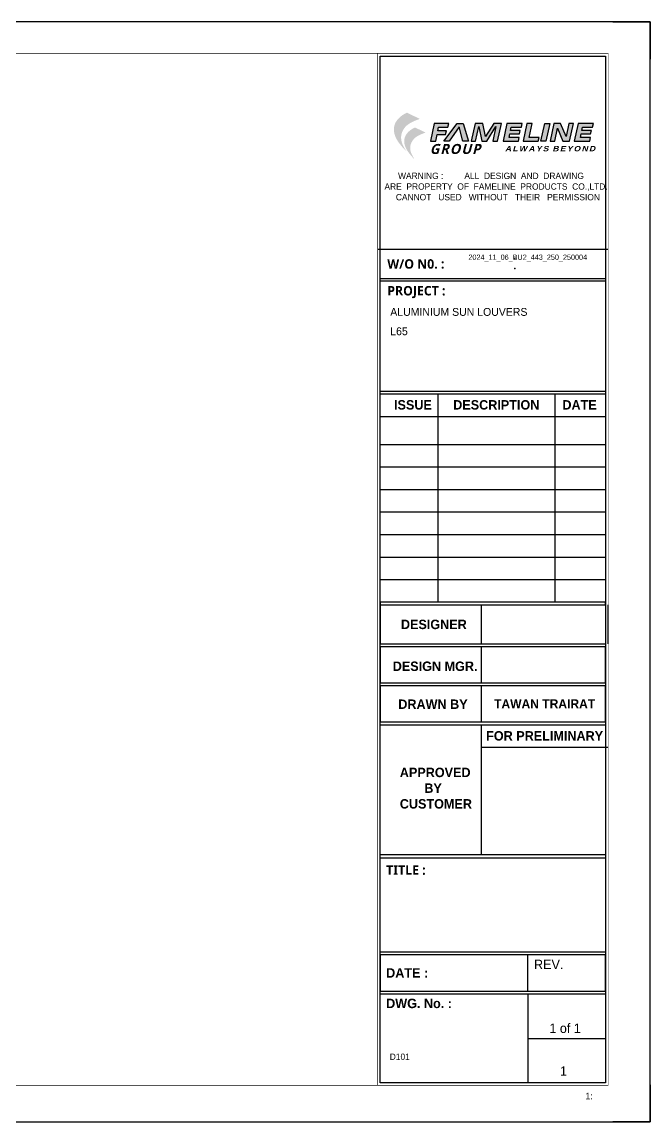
# Model space of a CAD drawing. Header units: millimetres. Extents: x -244126 to 368105, y -173968 to 259060.
# Drawn here: x -143718 to -143118, y 16533 to 17583 of the extents above; entities that cross this region are included whole.
import ezdxf
from ezdxf.enums import TextEntityAlignment as Align

# ---------------------------------------------------------------- set-up
doc = ezdxf.new("R2010")
doc.units = ezdxf.units.MM
doc.header["$MEASUREMENT"] = 0
doc.linetypes.add('BORDER2', pattern=[22.225, 6.35, -3.175, 6.35, -3.175, 0, -3.175])
doc.linetypes.add('TA_HL_003.00000', pattern=[19.5, 10.65, -8.85])
for name, color, linetype in [('000 - L I N E 0.1', 1, 'Continuous'), ('000 - T E X T', 4, 'Continuous'), ('000 - TITLEBLOCK', 4, 'Continuous')]:
    doc.layers.add(name, color=color, linetype=linetype)
doc.styles.add('Cetury Gothic', font='GOTHIC.TTF')
doc.styles.add('MtXpl_Century_Gothic', font='GOTHICB.TTF')
doc.styles.add('TA', font='Cordia New.ttf', dxfattribs={"height": 4.5})

# ---------------------------------------------------------------- blocks, each defined once
blk = doc.blocks.new('A$Cfd196da9')
at = {"color": 0, "linetype": 'ByBlock', "const_width": 0.1}
blk.add_lwpolyline([(-143.5, -98), (96.5, -98), (96.5, 99), (-143.5, 99)], close=True, dxfattribs=at)
blk = doc.blocks.new('A$C5e861bfc')
h = blk.add_hatch(color=3)
h.dxf.hatch_style = 1
h.set_gradient(color1=(51, 51, 51), color2=(132, 132, 132), tint=1, name='INVHEMISPHERICAL')
edge = h.paths.add_edge_path()
edge.add_spline(control_points=[(5.54, -18.72), (5.44, -18.58), (5.23, -18.29), (4.89, -17.68), (4.56, -16.94), (4.44, -16.06), (4.56, -15.27), (4.88, -14.53), (5.5, -13.73), (6.6, -13.02), (7.54, -12.69), (8.06, -12.5)], knot_values=[0, 0, 0, 0, 3.999368, 8.221458, 16.423435, 22.935826, 28.683381, 35.030362, 41.70231, 52.106571, 65.045306, 65.045306, 65.045306, 65.045306], degree=3, periodic=0)
edge.add_line((8.06, -12.5), (5.6, -11.32))
edge.add_spline(control_points=[(5.6, -11.32), (5.32, -11.46), (4.73, -11.74), (3.98, -12.38), (3.4, -13.13), (3.1, -13.98), (3.08, -14.86), (3.32, -15.84), (3.79, -16.71), (4.37, -17.47), (4.91, -18.12), (5.32, -18.51), (5.54, -18.72)], knot_values=[0, 0, 0, 0, 7.114643, 15.455222, 22.761373, 29.246418, 36.248595, 42.954952, 52.716962, 59.173886, 65.493194, 72.469008, 72.469008, 72.469008, 72.469008], degree=3, periodic=0)
edge = h.paths.add_edge_path(flags=16)
edge.add_spline(control_points=[(6.49, -12.96), (6.44, -12.94), (6.24, -12.87), (5.74, -12.84), (4.99, -12.89), (4.16, -13.03), (3.69, -13.32), (3.49, -13.44)], knot_values=[0, 0, 0, 0, 1.056476, 5.025479, 11.599149, 18.811417, 24.352285, 24.352285, 24.352285, 24.352285], degree=3, periodic=0)
edge.add_spline(control_points=[(3.49, -13.44), (3.5, -13.41), (3.52, -13.37), (3.6, -13.21), (3.67, -13.09), (3.86, -12.81), (3.99, -12.66), (4.27, -12.37), (4.44, -12.22), (4.7, -12.02), (4.78, -11.96), (4.97, -11.84), (5.06, -11.79), (5.27, -11.67), (5.38, -11.62), (5.53, -11.54), (5.56, -11.53), (5.6, -11.51)], knot_values=[0.636744, 0.636744, 0.636744, 0.636744, 1.528083, 1.528083, 5.150301, 5.150301, 9.845601, 9.845601, 15.15015, 15.15015, 17.802424, 17.802424, 20.454698, 20.454698, 23.491903, 23.491903, 24.373762, 24.373762, 24.373762, 24.373762], degree=3, periodic=0)
edge.add_line((5.6, -11.51), (7.62, -12.48))
edge.add_spline(control_points=[(7.62, -12.48), (7.51, -12.52), (7.39, -12.56), (7.01, -12.71), (6.75, -12.82), (6.49, -12.96)], knot_values=[3.151221, 3.151221, 3.151221, 3.151221, 5.963358, 5.963358, 12.618488, 12.618488, 12.618488, 12.618488], degree=3, periodic=0)
h = blk.add_hatch(color=253)
h.dxf.hatch_style = 1
edge = h.paths.add_edge_path()
edge.add_spline(control_points=[(5.6, -11.51), (5.56, -11.53), (5.53, -11.54), (5.38, -11.62), (5.27, -11.67), (5.06, -11.79), (4.97, -11.84), (4.78, -11.96), (4.7, -12.02), (4.44, -12.22), (4.27, -12.37), (3.99, -12.66), (3.86, -12.81), (3.67, -13.09), (3.6, -13.21), (3.52, -13.37), (3.5, -13.41), (3.49, -13.44)], knot_values=[0.636744, 0.636744, 0.636744, 0.636744, 1.518603, 1.518603, 4.555808, 4.555808, 7.208082, 7.208082, 9.860357, 9.860357, 15.164905, 15.164905, 19.860205, 19.860205, 23.482423, 23.482423, 24.373762, 24.373762, 24.373762, 24.373762], degree=3, periodic=0)
edge.add_spline(control_points=[(3.49, -13.44), (3.69, -13.32), (4.16, -13.03), (4.99, -12.89), (5.74, -12.84), (6.24, -12.87), (6.44, -12.94), (6.49, -12.96)], knot_values=[0, 0, 0, 0, 5.540868, 12.753135, 19.326806, 23.295809, 24.352285, 24.352285, 24.352285, 24.352285], degree=3, periodic=0)
edge.add_spline(control_points=[(6.49, -12.96), (6.75, -12.82), (7.01, -12.71), (7.39, -12.56), (7.51, -12.52), (7.62, -12.48)], knot_values=[3.151221, 3.151221, 3.151221, 3.151221, 9.806351, 9.806351, 12.618488, 12.618488, 12.618488, 12.618488], degree=3, periodic=0)
edge.add_line((7.62, -12.48), (5.6, -11.51))
edge = h.paths.add_edge_path()
edge.add_spline(control_points=[(7.13, -14.3), (7.11, -14.31), (7.08, -14.32), (6.96, -14.38), (6.86, -14.43), (6.69, -14.52), (6.61, -14.57), (6.47, -14.67), (6.39, -14.72), (6.18, -14.88), (6.05, -15), (5.81, -15.25), (5.71, -15.37), (5.55, -15.59), (5.49, -15.7), (5.42, -15.83), (5.41, -15.86), (5.4, -15.88)], knot_values=[0.636744, 0.636744, 0.636744, 0.636744, 1.518603, 1.518603, 4.555808, 4.555808, 7.208082, 7.208082, 9.860357, 9.860357, 15.164905, 15.164905, 19.860205, 19.860205, 23.482423, 23.482423, 24.373762, 24.373762, 24.373762, 24.373762], degree=3, periodic=0)
edge.add_spline(control_points=[(5.4, -15.88), (5.44, -15.86), (5.49, -15.83), (5.54, -15.8)], knot_values=[0, 0, 0, 0, 1.522018, 1.522018, 1.522018, 1.522018], degree=3, periodic=0)
edge.add_spline(control_points=[(5.54, -15.8), (5.63, -15.75), (5.72, -15.7), (5.82, -15.65)], knot_values=[1.522018, 1.522018, 1.522018, 1.522018, 4.566053, 4.566053, 4.566053, 4.566053], degree=3, periodic=0)
edge.add_spline(control_points=[(5.82, -15.65), (5.85, -15.64), (5.95, -15.59), (6.05, -15.56), (6.12, -15.54)], knot_values=[4.566053, 4.566053, 4.566053, 4.566053, 5.540868, 7.610089, 7.610089, 7.610089, 7.610089], degree=3, periodic=0)
edge.add_spline(control_points=[(6.12, -15.54), (6.22, -15.51), (6.33, -15.49), (6.43, -15.47)], knot_values=[7.610089, 7.610089, 7.610089, 7.610089, 10.654125, 10.654125, 10.654125, 10.654125], degree=3, periodic=0)
edge.add_spline(control_points=[(6.43, -15.47), (6.51, -15.46), (6.67, -15.44), (6.83, -15.43), (6.91, -15.42)], knot_values=[10.654125, 10.654125, 10.654125, 10.654125, 12.753135, 15.220178, 15.220178, 15.220178, 15.220178], degree=3, periodic=0)
edge.add_spline(control_points=[(6.91, -15.42), (7.05, -15.41), (7.21, -15.4), (7.38, -15.41), (7.39, -15.41)], knot_values=[15.220178, 15.220178, 15.220178, 15.220178, 19.326806, 19.786231, 19.786231, 19.786231, 19.786231], degree=3, periodic=0)
edge.add_spline(control_points=[(7.39, -15.41), (7.47, -15.41), (7.55, -15.41), (7.63, -15.43)], knot_values=[19.786231, 19.786231, 19.786231, 19.786231, 22.069258, 22.069258, 22.069258, 22.069258], degree=3, periodic=0)
edge.add_spline(control_points=[(7.63, -15.43), (7.67, -15.43), (7.73, -15.44), (7.78, -15.46), (7.79, -15.46)], knot_values=[22.069258, 22.069258, 22.069258, 22.069258, 23.295809, 23.591276, 23.591276, 23.591276, 23.591276], degree=3, periodic=0)
edge.add_spline(control_points=[(7.79, -15.46), (7.81, -15.47), (7.84, -15.48), (7.86, -15.49)], knot_values=[23.591276, 23.591276, 23.591276, 23.591276, 24.352285, 24.352285, 24.352285, 24.352285], degree=3, periodic=0)
edge.add_spline(control_points=[(7.86, -15.49), (8.08, -15.38), (8.3, -15.29), (8.61, -15.16), (8.7, -15.13), (8.8, -15.1)], knot_values=[3.151221, 3.151221, 3.151221, 3.151221, 9.806351, 9.806351, 12.618488, 12.618488, 12.618488, 12.618488], degree=3, periodic=0)
edge.add_line((8.8, -15.1), (7.13, -14.3))
h = blk.add_hatch(color=3)
h.dxf.hatch_style = 1
h.set_gradient(color1=(51, 51, 51), color2=(132, 132, 132), tint=1, name='INVHEMISPHERICAL')
edge = h.paths.add_edge_path()
edge.add_spline(control_points=[(7.08, -20.22), (7, -20.11), (6.83, -19.87), (6.55, -19.37), (6.28, -18.76), (6.18, -18.04), (6.28, -17.39), (6.55, -16.78), (7.06, -16.12), (7.96, -15.54), (8.73, -15.27), (9.16, -15.11)], knot_values=[0, 0, 0, 0, 3.28902, 6.761203, 13.506384, 18.862075, 23.588778, 28.808439, 34.295348, 42.851654, 53.492273, 53.492273, 53.492273, 53.492273], degree=3, periodic=0)
edge.add_line((9.16, -15.11), (7.13, -14.14))
edge.add_spline(control_points=[(7.13, -14.14), (6.91, -14.25), (6.42, -14.49), (5.8, -15.01), (5.32, -15.63), (5.08, -16.33), (5.06, -17.05), (5.26, -17.86), (5.65, -18.57), (6.13, -19.2), (6.57, -19.74), (6.9, -20.06), (7.08, -20.22)], knot_values=[0, 0, 0, 0, 5.850974, 12.71014, 18.718608, 24.051811, 29.810295, 35.325501, 43.35363, 48.663707, 53.86061, 59.597414, 59.597414, 59.597414, 59.597414], degree=3, periodic=0)
edge = h.paths.add_edge_path(flags=16)
edge.add_spline(control_points=[(6.12, -15.54), (6.05, -15.56), (5.95, -15.59), (5.85, -15.64), (5.82, -15.65)], knot_values=[4.566053, 4.566053, 4.566053, 4.566053, 6.635274, 7.610089, 7.610089, 7.610089, 7.610089], degree=3, periodic=0)
edge.add_spline(control_points=[(5.82, -15.65), (5.72, -15.7), (5.63, -15.75), (5.54, -15.8)], knot_values=[1.522018, 1.522018, 1.522018, 1.522018, 4.566053, 4.566053, 4.566053, 4.566053], degree=3, periodic=0)
edge.add_spline(control_points=[(5.54, -15.8), (5.49, -15.83), (5.44, -15.86), (5.4, -15.88)], knot_values=[0, 0, 0, 0, 1.522018, 1.522018, 1.522018, 1.522018], degree=3, periodic=0)
edge.add_spline(control_points=[(5.4, -15.88), (5.41, -15.86), (5.42, -15.83), (5.49, -15.7), (5.55, -15.59), (5.71, -15.37), (5.81, -15.25), (6.05, -15), (6.18, -14.88), (6.39, -14.72), (6.47, -14.67), (6.61, -14.57), (6.69, -14.52), (6.86, -14.43), (6.96, -14.38), (7.08, -14.32), (7.11, -14.31), (7.13, -14.3)], knot_values=[0.636744, 0.636744, 0.636744, 0.636744, 1.528083, 1.528083, 5.150301, 5.150301, 9.845601, 9.845601, 15.15015, 15.15015, 17.802424, 17.802424, 20.454698, 20.454698, 23.491903, 23.491903, 24.373762, 24.373762, 24.373762, 24.373762], degree=3, periodic=0)
edge.add_line((7.13, -14.3), (8.8, -15.1))
edge.add_spline(control_points=[(8.8, -15.1), (8.7, -15.13), (8.61, -15.16), (8.3, -15.29), (8.08, -15.38), (7.86, -15.49)], knot_values=[3.151221, 3.151221, 3.151221, 3.151221, 5.963358, 5.963358, 12.618488, 12.618488, 12.618488, 12.618488], degree=3, periodic=0)
edge.add_spline(control_points=[(7.86, -15.49), (7.84, -15.48), (7.81, -15.47), (7.79, -15.46)], knot_values=[23.591276, 23.591276, 23.591276, 23.591276, 24.352285, 24.352285, 24.352285, 24.352285], degree=3, periodic=0)
edge.add_spline(control_points=[(7.79, -15.46), (7.78, -15.46), (7.73, -15.44), (7.67, -15.43), (7.63, -15.43)], knot_values=[22.069258, 22.069258, 22.069258, 22.069258, 22.364725, 23.591276, 23.591276, 23.591276, 23.591276], degree=3, periodic=0)
edge.add_spline(control_points=[(7.63, -15.43), (7.55, -15.41), (7.47, -15.41), (7.39, -15.41)], knot_values=[19.786231, 19.786231, 19.786231, 19.786231, 22.069258, 22.069258, 22.069258, 22.069258], degree=3, periodic=0)
edge.add_spline(control_points=[(7.39, -15.41), (7.38, -15.41), (7.21, -15.4), (7.05, -15.41), (6.91, -15.42)], knot_values=[15.220178, 15.220178, 15.220178, 15.220178, 15.679604, 19.786231, 19.786231, 19.786231, 19.786231], degree=3, periodic=0)
edge.add_spline(control_points=[(6.91, -15.42), (6.83, -15.43), (6.67, -15.44), (6.51, -15.46), (6.43, -15.47)], knot_values=[10.654125, 10.654125, 10.654125, 10.654125, 13.121167, 15.220178, 15.220178, 15.220178, 15.220178], degree=3, periodic=0)
edge.add_spline(control_points=[(6.43, -15.47), (6.33, -15.49), (6.22, -15.51), (6.12, -15.54)], knot_values=[7.610089, 7.610089, 7.610089, 7.610089, 10.654125, 10.654125, 10.654125, 10.654125], degree=3, periodic=0)
h = blk.add_hatch(color=3)
h.dxf.hatch_style = 1
h.paths.add_polyline_path([(10.09, -16.74), (11.08, -16.74), (11.34, -15.48), (12.98, -15.48), (13.13, -14.78), (11.49, -14.78), (11.64, -14.07), (13.4, -14.07), (13.56, -13.35), (10.81, -13.35)])
h.paths.add_polyline_path([(12.64, -16.74), (13.64, -16.74), (15.55, -14), (16.27, -16.74), (17.37, -16.74), (16.33, -13.35), (15.17, -13.35)])
h.paths.add_polyline_path([(19.3, -13.97), (19.86, -16.74), (20.86, -16.74), (22.59, -13.98), (22, -16.74), (22.91, -16.74), (23.63, -13.35), (22.16, -13.35), (20.58, -15.88), (20.1, -13.35), (18.59, -13.35), (17.87, -16.74), (18.71, -16.74)])
h.paths.add_polyline_path([(23.95, -16.74), (26.88, -16.74), (27.03, -16.02), (25.1, -16.02), (25.24, -15.36), (27.06, -15.36), (27.2, -14.69), (25.38, -14.69), (25.51, -14.07), (27.45, -14.07), (27.6, -13.35), (24.67, -13.35)])
h.paths.add_polyline_path([(27.79, -16.74), (30.67, -16.74), (30.82, -16.02), (28.91, -16.02), (29.48, -13.35), (28.51, -13.35)])
h.paths.add_polyline_path([(31.18, -16.74), (32.14, -16.74), (32.86, -13.35), (31.9, -13.35)])
h.paths.add_polyline_path([(32.92, -16.74), (33.8, -16.74), (34.32, -14.3), (35.35, -16.74), (36.65, -16.74), (37.37, -13.35), (36.5, -13.35), (35.98, -15.83), (34.93, -13.35), (33.64, -13.35)])
h.paths.add_polyline_path([(37.55, -16.74), (40.48, -16.74), (40.63, -16.02), (38.7, -16.02), (38.84, -15.36), (40.66, -15.36), (40.8, -14.69), (38.98, -14.69), (39.11, -14.07), (41.05, -14.07), (41.2, -13.35), (38.27, -13.35)])
at = {"color": 3, "linetype": 'Continuous'}
for p, q in [((0, -37.38), (44, -37.38)), ((11.47, -65.02), (11.47, -104.74)), ((33.82, -65.02), (33.82, -104.74)), ((0.5, -69.32), (43.5, -69.32)), ((0.5, -105.27), (0.5, -112.72)), ((19.76, -105.27), (19.76, -112.72)), ((44, -112.72), (44, -105.27)), ((0.5, -112.72), (43.5, -112.72)), ((19.76, -113.26), (19.76, -120.17)), ((19.76, -120.71), (19.76, -127.62)), ((19.76, -128.16), (19.76, -153.01)), ((19.76, -132.46), (44, -132.46)), ((28.7, -179.01), (28.7, -172.1)), ((28.7, -179.54), (28.7, -196.46)), ((28.7, -188.07), (43.5, -188.07))]:
    blk.add_line(p, q, dxfattribs=at)
at = {"color": 8, "linetype": 'Continuous'}
for p, q in [((0.5, -74.63), (43.5, -74.63)), ((0.5, -78.93), (43.5, -78.93)), ((0.5, -83.23), (43.5, -83.23)), ((0.5, -87.53), (43.5, -87.53)), ((0.5, -91.83), (43.5, -91.83)), ((0.5, -96.14), (43.5, -96.14)), ((0.5, -100.44), (43.5, -100.44))]:
    blk.add_line(p, q, dxfattribs=at)
at = {"color": 3}
for points in [[(13.56, -13.35), (10.81, -13.35), (10.09, -16.74), (11.08, -16.74), (11.34, -15.48), (12.98, -15.48), (13.13, -14.78), (11.49, -14.78), (11.64, -14.07), (13.4, -14.07), (13.56, -13.35)], [(12.64, -16.74), (15.17, -13.35), (16.33, -13.35), (17.37, -16.74), (16.27, -16.74), (15.55, -14), (13.64, -16.74), (12.64, -16.74)], [(17.87, -16.74), (18.71, -16.74), (19.3, -13.97), (19.86, -16.74), (20.86, -16.74), (22.59, -13.98), (22, -16.74), (22.91, -16.74), (23.63, -13.35), (22.16, -13.35), (20.58, -15.88), (20.1, -13.35), (18.59, -13.35), (17.87, -16.74)], [(29.48, -13.35), (28.51, -13.35), (27.79, -16.74), (30.67, -16.74), (30.82, -16.02), (28.91, -16.02), (29.48, -13.35)], [(31.9, -13.35), (32.86, -13.35), (32.14, -16.74), (31.18, -16.74), (31.9, -13.35)], [(32.92, -16.74), (33.8, -16.74), (34.32, -14.3), (35.35, -16.74), (36.65, -16.74), (37.37, -13.35), (36.5, -13.35), (35.98, -15.83), (34.93, -13.35), (33.64, -13.35), (32.92, -16.74)]]:
    blk.add_lwpolyline(points, dxfattribs=at)
for points in [[(25.51, -14.07), (27.45, -14.07), (27.6, -13.35), (24.67, -13.35), (23.95, -16.74), (26.88, -16.74), (27.03, -16.02), (25.1, -16.02), (25.24, -15.36), (27.06, -15.36), (27.2, -14.69), (25.38, -14.69)], [(39.11, -14.07), (41.05, -14.07), (41.2, -13.35), (38.27, -13.35), (37.55, -16.74), (40.48, -16.74), (40.63, -16.02), (38.7, -16.02), (38.84, -15.36), (40.66, -15.36), (40.8, -14.69), (38.98, -14.69)]]:
    blk.add_lwpolyline(points, close=True, dxfattribs=at)
at = {"color": 3, "linetype": 'Continuous'}
for points in [[(0.5, -42.94), (43.5, -42.94), (43.5, -43.48), (0.5, -43.48)], [(0.5, -64.48), (43.5, -64.48), (43.5, -65.02), (0.5, -65.02)], [(0.5, -105.27), (43.5, -105.27), (43.5, -104.74), (0.5, -104.74)], [(0.5, -120.17), (43.5, -120.17), (43.5, -113.26), (0.5, -113.26)], [(0.5, -127.62), (43.5, -127.62), (43.5, -120.71), (0.5, -120.71)], [(0.5, -128.16), (43.5, -128.16), (43.5, -153.01), (0.5, -153.01)], [(0.5, -153.55), (43.5, -153.55), (43.5, -171.56), (0.5, -171.56)], [(0.5, -179.01), (43.5, -179.01), (43.5, -172.1), (0.5, -172.1)], [(0.5, -179.54), (43.5, -179.54), (43.5, -196.5), (0.5, -196.5)]]:
    blk.add_lwpolyline(points, close=True, dxfattribs=at)
at = {"layer": '000 - T E X T', "color": 3, "const_width": 0.1}
blk.add_lwpolyline([(0, -197), (44, -197), (44, 0), (0, 0)], close=True, dxfattribs=at)
at = {"color": 4, "style": 'Cetury Gothic'}
for s, p in [(' WARNING :         ALL  DESIGN  AND  DRAWING', (3.45, -23.97)), ('ARE  PROPERTY  OF  FAMELINE  PRODUCTS  CO.,LTD.', (1.3, -26.01)), (' CANNOT   USED   WITHOUT   THEIR   PERMISSION', (3.03, -28.04))]:
    blk.add_text(s, height=1.2, dxfattribs=at).set_placement(p)
at = {"color": 4, "linetype": 'BORDER2', "style": 'MtXpl_Century_Gothic'}
blk.add_text('TAWAN TRAIRAT', height=1.7201, dxfattribs=at).set_placement((31.88, -124.17), align=Align.MIDDLE_CENTER)
at = {"color": 2, "attachment_point": 1, "style": 'Cetury Gothic'}
for s, width, insert, char_height in [('{\\f@Meiryo UI|b1|i1|c0|p34;\\T1.1;GROUP}', 12.1049, (9.96, -17.28), 1.9183), ('{\\fArial Black|b0|i1|c0|p34;\\T1.2;ALWAYS BEYOND}', 19.6239, (24.32, -17.67), 1.0231)]:
    blk.add_mtext_dynamic_manual_height_columns(s, width=width, gutter_width=3.2, heights=[0], dxfattribs=dict(at, insert=insert, char_height=char_height))
at = {"color": 4, "char_height": 1.8, "style": 'Cetury Gothic'}
for s, insert, attachment_point in [('{\\f@Malgun Gothic|b1|i0|c0|p34;W/O N0. :}', (1.84, -39.29), 1), ('{\\f@Malgun Gothic|b1|i0|c0|p34;PROJECT :}', (1.84, -44.4), 1), ('{\\fCentury Gothic|b1|i0|c0|p34;ISSUE}', (6.74, -66.19), 2), ('{\\fCentury Gothic|b1|i0|c0|p34;DESCRIPTION}', (22.65, -66.19), 2), ('{\\fCentury Gothic|b1|i0|c0|p34;DATE}', (38.55, -66.19), 2), ('{\\fCentury Gothic|b1|i0|c0|p34;DESIGNER}', (4.44, -108.1), 1), ('{\\fCentury Gothic|b1|i0|c0|p34;DESIGN MGR.}', (2.88, -116.09), 1), ('{\\fCentury Gothic|b1|i0|c0|p34;DRAWN BY}', (3.94, -123.34), 1), ('{\\fCentury Gothic|b1|i0|c0|p34;FOR PRELIMINARY}', (31.88, -129.38), 2), ('{\\fCentury Gothic|b1|i0|c0|p34;APPROVED\\P       BY\\PCUSTOMER}', (4.23, -136.36), 1), ('{\\f@Malgun Gothic|b1|i0|c0|p34;TITLE :}', (1.62, -155), 1), ('REV.', (29.85, -173.02), 1), ('{\\fCentury Gothic|b1|i0|c0|p34;DATE :}', (1.62, -174.64), 1), ('{\\fCentury Gothic|b1|i0|c0|p34;DWG. No. :}', (1.62, -180.46), 1)]:
    blk.add_mtext(s, dxfattribs=dict(at, insert=insert, attachment_point=attachment_point))
blk = doc.blocks.new('*U1678')
for p in [(1355.8, 823.8), (1355.8, 814.6)]:
    blk.add_point(p)
at = {"layer": '000 - L I N E 0.1', "color": 21, "linetype": 'Continuous'}
for points in [[(1449.4, 1050), (1485, 1050), (1485, 1014.4)], [(1485, 35.6), (1485, 0), (1449.4, 0)]]:
    blk.add_lwpolyline(points, dxfattribs=at)
at = {"layer": '000 - T E X T', "color": 3, "const_width": 0.5}
blk.add_lwpolyline([(1445, 35), (1225, 35), (1225, 1020), (1445, 1020)], close=True, dxfattribs=at)
at = {"layer": '000 - T E X T', "color": 3}
blk.add_lwpolyline([(1442.5, 37.5), (1227.5, 37.5), (1227.5, 1017.5), (1442.5, 1017.5)], close=True, dxfattribs=at)
at = {"layer": '000 - TITLEBLOCK', "color": 250}
blk.add_lwpolyline([(0, 0), (1485, 0), (1485, 1050), (0, 1050)], close=True, dxfattribs=at)
at = {"xscale": 5, "yscale": 5, "zscale": 5}
blk.add_blockref('A$C5e861bfc', (1225, 1020), dxfattribs=at)
at = {"layer": '000 - T E X T', "color": 3, "xscale": 5, "yscale": 5, "zscale": 5}
blk.add_blockref('A$Cfd196da9', (742.5, 525), dxfattribs=at)
at = {"color": 4, "style": 'Cetury Gothic'}
blk.add_text(' 1:', height=6.25, dxfattribs=at).set_placement((1421, 21.6))
at = {"color": 4, "style": 'TA'}
blk.add_attdef('PAPER_SIZE', text='', height=6.25, dxfattribs=at).set_placement((1421.5, 24.9), align=Align.MIDDLE_RIGHT)
blk.add_attdef('SCALE_SIZE', text='', height=6.25, dxfattribs=at).set_placement((1433.8, 25.1), align=Align.MIDDLE_LEFT)
at = {"layer": '000 - T E X T', "color": 250, "style": 'TA'}
for tag, height, p in [('SUPERLINK', 5, (43.2, 1039.4)), ('NAMEFILE', 5, (43.2, 1029.4)), ('SC', 100, (8.4, 938))]:
    blk.add_attdef(tag, text='', height=height, dxfattribs=at).set_placement(p, align=Align.MIDDLE_LEFT)
at = {"layer": '000 - T E X T', "color": 4, "style": 'TA'}
for tag, height, p in [('PRELIM_NAME_JOB_1', 5, (1311.7, 825.5)), ('PRELIM_NAME_JOB_2', 5, (1311.7, 814.6)), ('PRELIM_NAME_PROJECT_1', 7.5, (1237, 773.3)), ('PRELIM_NAME_PROJECT_2', 7.5, (1237, 754.8)), ('PRELIM_NAME_PROJECT_3', 7.5, (1237, 736.3)), ('PRELIM_NAME_TITLE_3', 6, (1238.8, 185)), ('DRAWING_NO1', 6, (1236.5, 82.3)), ('DRAWING_NO2', 6, (1236.5, 62.3)), ('PRELIM_NAME_TITLE_1', 1.2, (247.8, 43.7)), ('PRELIM_NAME_TITLE_2', 1.2, (247.8, 40.3))]:
    blk.add_attdef(tag, text='', height=height, dxfattribs=at).set_placement(p, align=Align.MIDDLE_LEFT)
at = {"layer": '000 - T E X T', "color": 4, "style": 'Cetury Gothic'}
for tag, p in [('SHEET_NO.', (1403.9, 85)), ('TOTAL_SHEET_NO.', (1402.4, 44.1))]:
    blk.add_attdef(tag, text='', height=9, dxfattribs=at).set_placement(p, align=Align.CENTER)
at = {"layer": '000 - T E X T', "color": 4, "style": 'TA'}
blk.add_attdef('NAME_REMARK', (138.2, 43.3), '', height=10, dxfattribs=at)

msp = doc.modelspace()

# ---------------------------------------------------------------- block references
at = {"color": 2, "linetype": 'TA_HL_003.00000'}
ref = msp.add_blockref('*U1678', (-144603.3906, 16532.66162), dxfattribs=at)
ref.add_attrib('DRAWING_NO2', 'D101', dxfattribs={"layer": '000 - T E X T', "color": 4, "height": 6, "style": 'TA'}).set_placement((-143366.86342, 16594.94786), align=Align.MIDDLE_LEFT)
ref.add_attrib('SHEET_NO.', '1 of 1', dxfattribs={"layer": '000 - T E X T', "color": 4, "height": 9, "style": 'Cetury Gothic'}).set_placement((-143199.44324, 16617.65598), align=Align.CENTER)
ref.add_attrib('TOTAL_SHEET_NO.', '1', dxfattribs={"layer": '000 - T E X T', "color": 4, "height": 9, "style": 'Cetury Gothic'}).set_placement((-143200.97599, 16576.76122), align=Align.CENTER)
ref.add_attrib('PRELIM_NAME_JOB_1', '2024_11_06_BU2_443_250_250004', dxfattribs={"layer": '000 - T E X T', "color": 4, "height": 5, "style": 'TA'}).set_placement((-143291.72809, 17358.13914), align=Align.MIDDLE_LEFT)
ref.add_attrib('PRELIM_NAME_PROJECT_1', 'ALUMINIUM SUN LOUVERS', dxfattribs={"layer": '000 - T E X T', "color": 4, "height": 7.5, "style": 'TA'}).set_placement((-143366.37423, 17305.93727), align=Align.MIDDLE_LEFT)
ref.add_attrib('PRELIM_NAME_PROJECT_2', 'L65', dxfattribs={"layer": '000 - T E X T', "color": 4, "height": 7.5, "style": 'TA'}).set_placement((-143366.37423, 17287.43727), align=Align.MIDDLE_LEFT)

doc.saveas('drawing.dxf')
